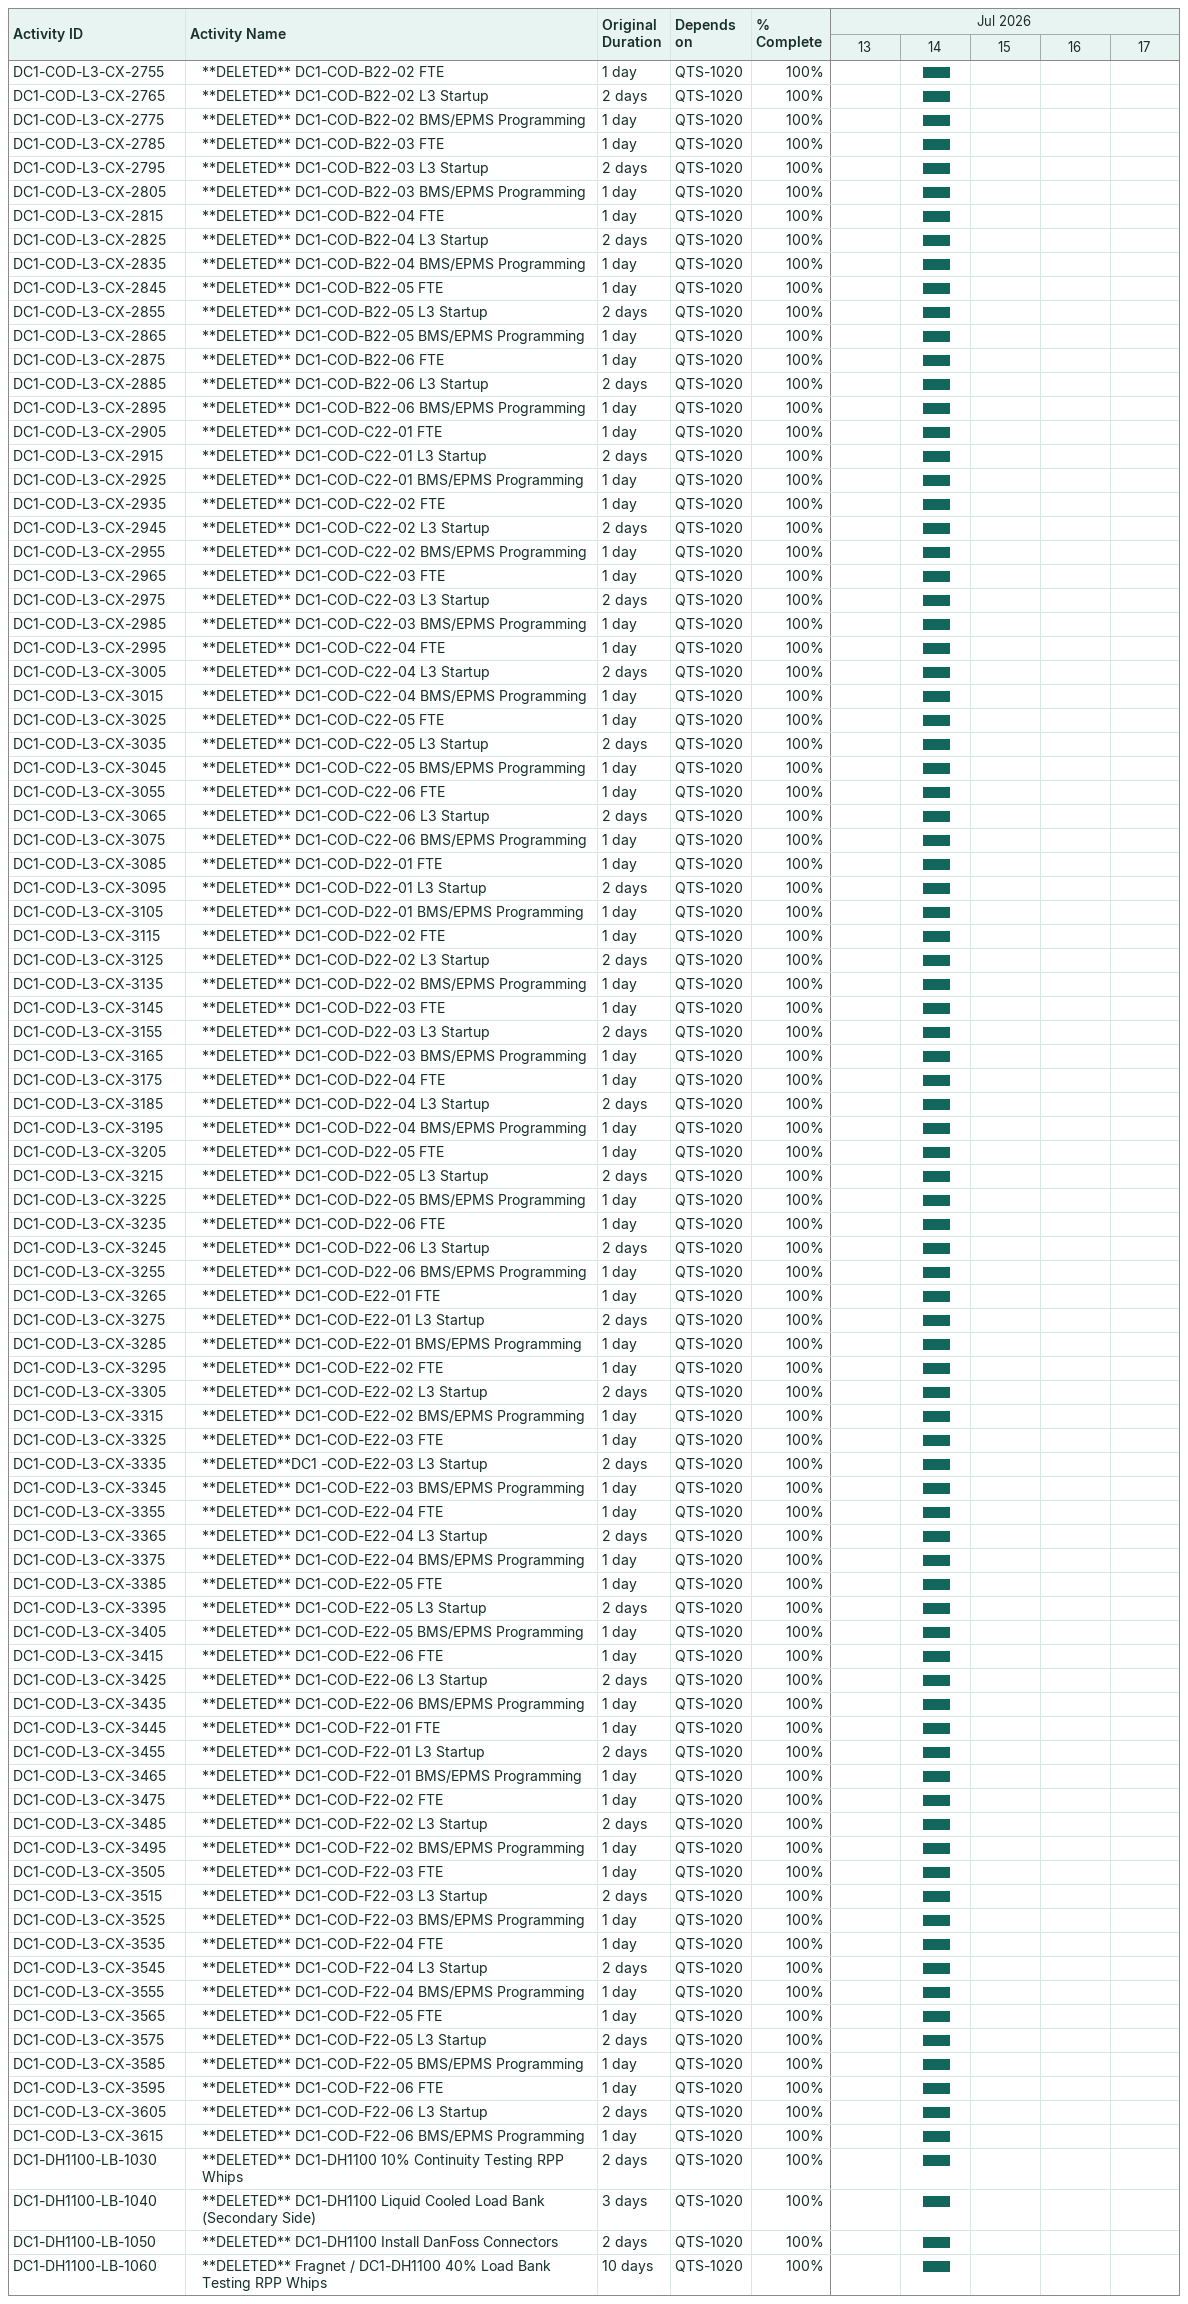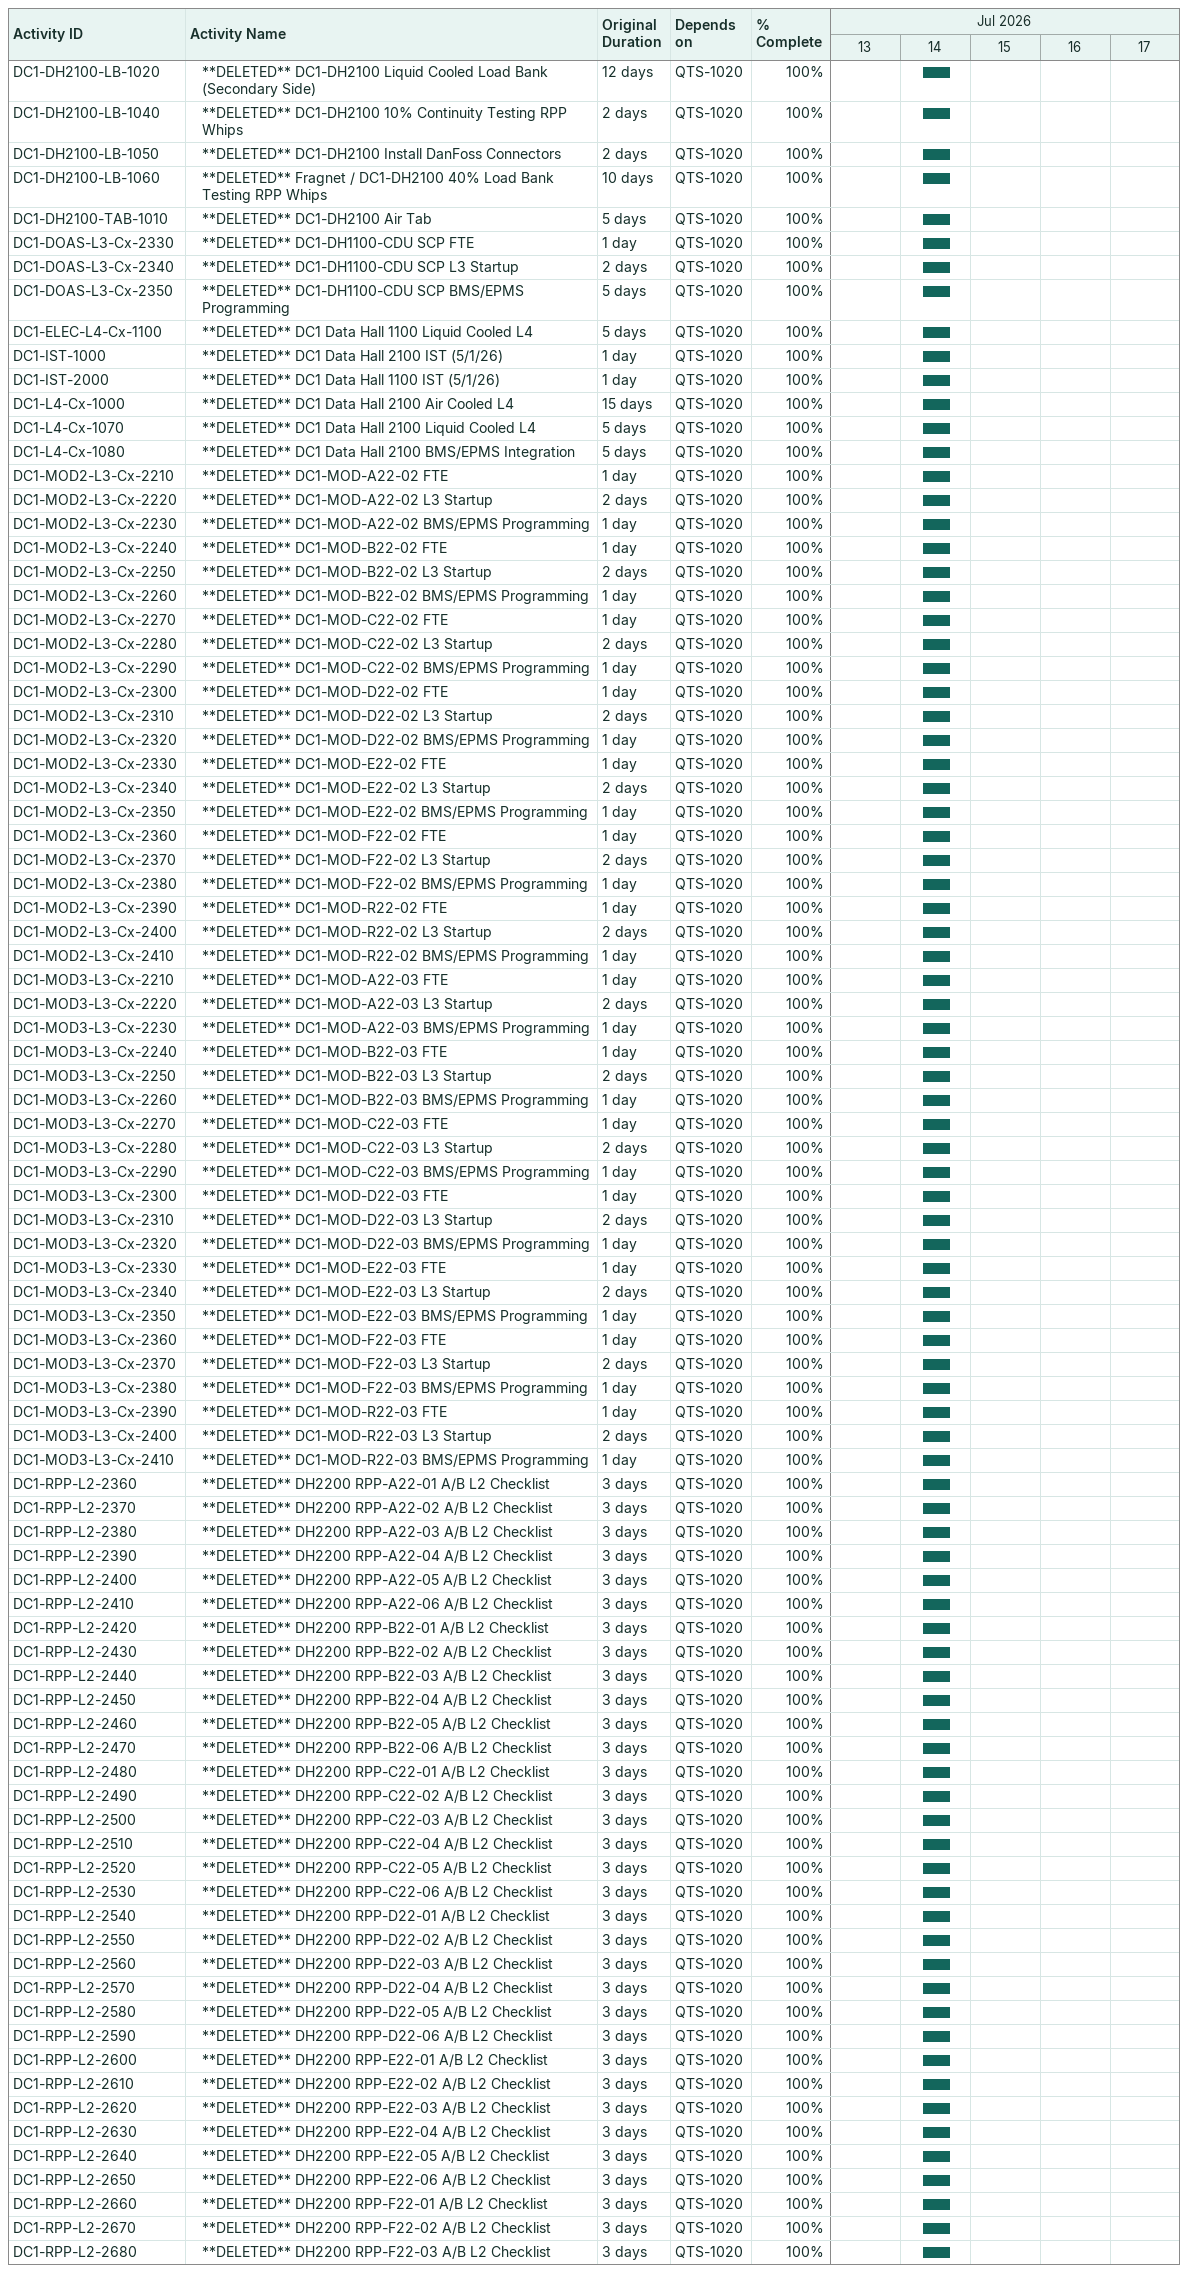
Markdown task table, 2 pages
| ID | Level | Task | Original duration | Start | Finish | Predecessors | % complete |
|---|---|---|---|---|---|---|---|
| DC1-COD-L3-CX-2755 | 2 | **DELETED** DC1-COD-B22-02 FTE | 1d | 2026-07-14 | 2026-07-14 | QTS-1020 | 100 |
| DC1-COD-L3-CX-2765 | 2 | **DELETED** DC1-COD-B22-02 L3 Startup | 2d | 2026-07-14 | 2026-07-14 | QTS-1020 | 100 |
| DC1-COD-L3-CX-2775 | 2 | **DELETED** DC1-COD-B22-02 BMS/EPMS Programming | 1d | 2026-07-14 | 2026-07-14 | QTS-1020 | 100 |
| DC1-COD-L3-CX-2785 | 2 | **DELETED** DC1-COD-B22-03 FTE | 1d | 2026-07-14 | 2026-07-14 | QTS-1020 | 100 |
| DC1-COD-L3-CX-2795 | 2 | **DELETED** DC1-COD-B22-03 L3 Startup | 2d | 2026-07-14 | 2026-07-14 | QTS-1020 | 100 |
| DC1-COD-L3-CX-2805 | 2 | **DELETED** DC1-COD-B22-03 BMS/EPMS Programming | 1d | 2026-07-14 | 2026-07-14 | QTS-1020 | 100 |
| DC1-COD-L3-CX-2815 | 2 | **DELETED** DC1-COD-B22-04 FTE | 1d | 2026-07-14 | 2026-07-14 | QTS-1020 | 100 |
| DC1-COD-L3-CX-2825 | 2 | **DELETED** DC1-COD-B22-04 L3 Startup | 2d | 2026-07-14 | 2026-07-14 | QTS-1020 | 100 |
| DC1-COD-L3-CX-2835 | 2 | **DELETED** DC1-COD-B22-04 BMS/EPMS Programming | 1d | 2026-07-14 | 2026-07-14 | QTS-1020 | 100 |
| DC1-COD-L3-CX-2845 | 2 | **DELETED** DC1-COD-B22-05 FTE | 1d | 2026-07-14 | 2026-07-14 | QTS-1020 | 100 |
| DC1-COD-L3-CX-2855 | 2 | **DELETED** DC1-COD-B22-05 L3 Startup | 2d | 2026-07-14 | 2026-07-14 | QTS-1020 | 100 |
| DC1-COD-L3-CX-2865 | 2 | **DELETED** DC1-COD-B22-05 BMS/EPMS Programming | 1d | 2026-07-14 | 2026-07-14 | QTS-1020 | 100 |
| DC1-COD-L3-CX-2875 | 2 | **DELETED** DC1-COD-B22-06 FTE | 1d | 2026-07-14 | 2026-07-14 | QTS-1020 | 100 |
| DC1-COD-L3-CX-2885 | 2 | **DELETED** DC1-COD-B22-06 L3 Startup | 2d | 2026-07-14 | 2026-07-14 | QTS-1020 | 100 |
| DC1-COD-L3-CX-2895 | 2 | **DELETED** DC1-COD-B22-06 BMS/EPMS Programming | 1d | 2026-07-14 | 2026-07-14 | QTS-1020 | 100 |
| DC1-COD-L3-CX-2905 | 2 | **DELETED** DC1-COD-C22-01 FTE | 1d | 2026-07-14 | 2026-07-14 | QTS-1020 | 100 |
| DC1-COD-L3-CX-2915 | 2 | **DELETED** DC1-COD-C22-01 L3 Startup | 2d | 2026-07-14 | 2026-07-14 | QTS-1020 | 100 |
| DC1-COD-L3-CX-2925 | 2 | **DELETED** DC1-COD-C22-01 BMS/EPMS Programming | 1d | 2026-07-14 | 2026-07-14 | QTS-1020 | 100 |
| DC1-COD-L3-CX-2935 | 2 | **DELETED** DC1-COD-C22-02 FTE | 1d | 2026-07-14 | 2026-07-14 | QTS-1020 | 100 |
| DC1-COD-L3-CX-2945 | 2 | **DELETED** DC1-COD-C22-02 L3 Startup | 2d | 2026-07-14 | 2026-07-14 | QTS-1020 | 100 |
| DC1-COD-L3-CX-2955 | 2 | **DELETED** DC1-COD-C22-02 BMS/EPMS Programming | 1d | 2026-07-14 | 2026-07-14 | QTS-1020 | 100 |
| DC1-COD-L3-CX-2965 | 2 | **DELETED** DC1-COD-C22-03 FTE | 1d | 2026-07-14 | 2026-07-14 | QTS-1020 | 100 |
| DC1-COD-L3-CX-2975 | 2 | **DELETED** DC1-COD-C22-03 L3 Startup | 2d | 2026-07-14 | 2026-07-14 | QTS-1020 | 100 |
| DC1-COD-L3-CX-2985 | 2 | **DELETED** DC1-COD-C22-03 BMS/EPMS Programming | 1d | 2026-07-14 | 2026-07-14 | QTS-1020 | 100 |
| DC1-COD-L3-CX-2995 | 2 | **DELETED** DC1-COD-C22-04 FTE | 1d | 2026-07-14 | 2026-07-14 | QTS-1020 | 100 |
| DC1-COD-L3-CX-3005 | 2 | **DELETED** DC1-COD-C22-04 L3 Startup | 2d | 2026-07-14 | 2026-07-14 | QTS-1020 | 100 |
| DC1-COD-L3-CX-3015 | 2 | **DELETED** DC1-COD-C22-04 BMS/EPMS Programming | 1d | 2026-07-14 | 2026-07-14 | QTS-1020 | 100 |
| DC1-COD-L3-CX-3025 | 2 | **DELETED** DC1-COD-C22-05 FTE | 1d | 2026-07-14 | 2026-07-14 | QTS-1020 | 100 |
| DC1-COD-L3-CX-3035 | 2 | **DELETED** DC1-COD-C22-05 L3 Startup | 2d | 2026-07-14 | 2026-07-14 | QTS-1020 | 100 |
| DC1-COD-L3-CX-3045 | 2 | **DELETED** DC1-COD-C22-05 BMS/EPMS Programming | 1d | 2026-07-14 | 2026-07-14 | QTS-1020 | 100 |
| DC1-COD-L3-CX-3055 | 2 | **DELETED** DC1-COD-C22-06 FTE | 1d | 2026-07-14 | 2026-07-14 | QTS-1020 | 100 |
| DC1-COD-L3-CX-3065 | 2 | **DELETED** DC1-COD-C22-06 L3 Startup | 2d | 2026-07-14 | 2026-07-14 | QTS-1020 | 100 |
| DC1-COD-L3-CX-3075 | 2 | **DELETED** DC1-COD-C22-06 BMS/EPMS Programming | 1d | 2026-07-14 | 2026-07-14 | QTS-1020 | 100 |
| DC1-COD-L3-CX-3085 | 2 | **DELETED** DC1-COD-D22-01 FTE | 1d | 2026-07-14 | 2026-07-14 | QTS-1020 | 100 |
| DC1-COD-L3-CX-3095 | 2 | **DELETED** DC1-COD-D22-01 L3 Startup | 2d | 2026-07-14 | 2026-07-14 | QTS-1020 | 100 |
| DC1-COD-L3-CX-3105 | 2 | **DELETED** DC1-COD-D22-01 BMS/EPMS Programming | 1d | 2026-07-14 | 2026-07-14 | QTS-1020 | 100 |
| DC1-COD-L3-CX-3115 | 2 | **DELETED** DC1-COD-D22-02 FTE | 1d | 2026-07-14 | 2026-07-14 | QTS-1020 | 100 |
| DC1-COD-L3-CX-3125 | 2 | **DELETED** DC1-COD-D22-02 L3 Startup | 2d | 2026-07-14 | 2026-07-14 | QTS-1020 | 100 |
| DC1-COD-L3-CX-3135 | 2 | **DELETED** DC1-COD-D22-02 BMS/EPMS Programming | 1d | 2026-07-14 | 2026-07-14 | QTS-1020 | 100 |
| DC1-COD-L3-CX-3145 | 2 | **DELETED** DC1-COD-D22-03 FTE | 1d | 2026-07-14 | 2026-07-14 | QTS-1020 | 100 |
| DC1-COD-L3-CX-3155 | 2 | **DELETED** DC1-COD-D22-03 L3 Startup | 2d | 2026-07-14 | 2026-07-14 | QTS-1020 | 100 |
| DC1-COD-L3-CX-3165 | 2 | **DELETED** DC1-COD-D22-03 BMS/EPMS Programming | 1d | 2026-07-14 | 2026-07-14 | QTS-1020 | 100 |
| DC1-COD-L3-CX-3175 | 2 | **DELETED** DC1-COD-D22-04 FTE | 1d | 2026-07-14 | 2026-07-14 | QTS-1020 | 100 |
| DC1-COD-L3-CX-3185 | 2 | **DELETED** DC1-COD-D22-04 L3 Startup | 2d | 2026-07-14 | 2026-07-14 | QTS-1020 | 100 |
| DC1-COD-L3-CX-3195 | 2 | **DELETED** DC1-COD-D22-04 BMS/EPMS Programming | 1d | 2026-07-14 | 2026-07-14 | QTS-1020 | 100 |
| DC1-COD-L3-CX-3205 | 2 | **DELETED** DC1-COD-D22-05 FTE | 1d | 2026-07-14 | 2026-07-14 | QTS-1020 | 100 |
| DC1-COD-L3-CX-3215 | 2 | **DELETED** DC1-COD-D22-05 L3 Startup | 2d | 2026-07-14 | 2026-07-14 | QTS-1020 | 100 |
| DC1-COD-L3-CX-3225 | 2 | **DELETED** DC1-COD-D22-05 BMS/EPMS Programming | 1d | 2026-07-14 | 2026-07-14 | QTS-1020 | 100 |
| DC1-COD-L3-CX-3235 | 2 | **DELETED** DC1-COD-D22-06 FTE | 1d | 2026-07-14 | 2026-07-14 | QTS-1020 | 100 |
| DC1-COD-L3-CX-3245 | 2 | **DELETED** DC1-COD-D22-06 L3 Startup | 2d | 2026-07-14 | 2026-07-14 | QTS-1020 | 100 |
| DC1-COD-L3-CX-3255 | 2 | **DELETED** DC1-COD-D22-06 BMS/EPMS Programming | 1d | 2026-07-14 | 2026-07-14 | QTS-1020 | 100 |
| DC1-COD-L3-CX-3265 | 2 | **DELETED** DC1-COD-E22-01 FTE | 1d | 2026-07-14 | 2026-07-14 | QTS-1020 | 100 |
| DC1-COD-L3-CX-3275 | 2 | **DELETED** DC1-COD-E22-01 L3 Startup | 2d | 2026-07-14 | 2026-07-14 | QTS-1020 | 100 |
| DC1-COD-L3-CX-3285 | 2 | **DELETED** DC1-COD-E22-01 BMS/EPMS Programming | 1d | 2026-07-14 | 2026-07-14 | QTS-1020 | 100 |
| DC1-COD-L3-CX-3295 | 2 | **DELETED** DC1-COD-E22-02 FTE | 1d | 2026-07-14 | 2026-07-14 | QTS-1020 | 100 |
| DC1-COD-L3-CX-3305 | 2 | **DELETED** DC1-COD-E22-02 L3 Startup | 2d | 2026-07-14 | 2026-07-14 | QTS-1020 | 100 |
| DC1-COD-L3-CX-3315 | 2 | **DELETED** DC1-COD-E22-02 BMS/EPMS Programming | 1d | 2026-07-14 | 2026-07-14 | QTS-1020 | 100 |
| DC1-COD-L3-CX-3325 | 2 | **DELETED** DC1-COD-E22-03 FTE | 1d | 2026-07-14 | 2026-07-14 | QTS-1020 | 100 |
| DC1-COD-L3-CX-3335 | 2 | **DELETED**DC1 -COD-E22-03 L3 Startup | 2d | 2026-07-14 | 2026-07-14 | QTS-1020 | 100 |
| DC1-COD-L3-CX-3345 | 2 | **DELETED** DC1-COD-E22-03 BMS/EPMS Programming | 1d | 2026-07-14 | 2026-07-14 | QTS-1020 | 100 |
| DC1-COD-L3-CX-3355 | 2 | **DELETED** DC1-COD-E22-04 FTE | 1d | 2026-07-14 | 2026-07-14 | QTS-1020 | 100 |
| DC1-COD-L3-CX-3365 | 2 | **DELETED** DC1-COD-E22-04 L3 Startup | 2d | 2026-07-14 | 2026-07-14 | QTS-1020 | 100 |
| DC1-COD-L3-CX-3375 | 2 | **DELETED** DC1-COD-E22-04 BMS/EPMS Programming | 1d | 2026-07-14 | 2026-07-14 | QTS-1020 | 100 |
| DC1-COD-L3-CX-3385 | 2 | **DELETED** DC1-COD-E22-05 FTE | 1d | 2026-07-14 | 2026-07-14 | QTS-1020 | 100 |
| DC1-COD-L3-CX-3395 | 2 | **DELETED** DC1-COD-E22-05 L3 Startup | 2d | 2026-07-14 | 2026-07-14 | QTS-1020 | 100 |
| DC1-COD-L3-CX-3405 | 2 | **DELETED** DC1-COD-E22-05 BMS/EPMS Programming | 1d | 2026-07-14 | 2026-07-14 | QTS-1020 | 100 |
| DC1-COD-L3-CX-3415 | 2 | **DELETED** DC1-COD-E22-06 FTE | 1d | 2026-07-14 | 2026-07-14 | QTS-1020 | 100 |
| DC1-COD-L3-CX-3425 | 2 | **DELETED** DC1-COD-E22-06 L3 Startup | 2d | 2026-07-14 | 2026-07-14 | QTS-1020 | 100 |
| DC1-COD-L3-CX-3435 | 2 | **DELETED** DC1-COD-E22-06 BMS/EPMS Programming | 1d | 2026-07-14 | 2026-07-14 | QTS-1020 | 100 |
| DC1-COD-L3-CX-3445 | 2 | **DELETED** DC1-COD-F22-01 FTE | 1d | 2026-07-14 | 2026-07-14 | QTS-1020 | 100 |
| DC1-COD-L3-CX-3455 | 2 | **DELETED** DC1-COD-F22-01 L3 Startup | 2d | 2026-07-14 | 2026-07-14 | QTS-1020 | 100 |
| DC1-COD-L3-CX-3465 | 2 | **DELETED** DC1-COD-F22-01 BMS/EPMS Programming | 1d | 2026-07-14 | 2026-07-14 | QTS-1020 | 100 |
| DC1-COD-L3-CX-3475 | 2 | **DELETED** DC1-COD-F22-02 FTE | 1d | 2026-07-14 | 2026-07-14 | QTS-1020 | 100 |
| DC1-COD-L3-CX-3485 | 2 | **DELETED** DC1-COD-F22-02 L3 Startup | 2d | 2026-07-14 | 2026-07-14 | QTS-1020 | 100 |
| DC1-COD-L3-CX-3495 | 2 | **DELETED** DC1-COD-F22-02 BMS/EPMS Programming | 1d | 2026-07-14 | 2026-07-14 | QTS-1020 | 100 |
| DC1-COD-L3-CX-3505 | 2 | **DELETED** DC1-COD-F22-03 FTE | 1d | 2026-07-14 | 2026-07-14 | QTS-1020 | 100 |
| DC1-COD-L3-CX-3515 | 2 | **DELETED** DC1-COD-F22-03 L3 Startup | 2d | 2026-07-14 | 2026-07-14 | QTS-1020 | 100 |
| DC1-COD-L3-CX-3525 | 2 | **DELETED** DC1-COD-F22-03 BMS/EPMS Programming | 1d | 2026-07-14 | 2026-07-14 | QTS-1020 | 100 |
| DC1-COD-L3-CX-3535 | 2 | **DELETED** DC1-COD-F22-04 FTE | 1d | 2026-07-14 | 2026-07-14 | QTS-1020 | 100 |
| DC1-COD-L3-CX-3545 | 2 | **DELETED** DC1-COD-F22-04 L3 Startup | 2d | 2026-07-14 | 2026-07-14 | QTS-1020 | 100 |
| DC1-COD-L3-CX-3555 | 2 | **DELETED** DC1-COD-F22-04 BMS/EPMS Programming | 1d | 2026-07-14 | 2026-07-14 | QTS-1020 | 100 |
| DC1-COD-L3-CX-3565 | 2 | **DELETED** DC1-COD-F22-05 FTE | 1d | 2026-07-14 | 2026-07-14 | QTS-1020 | 100 |
| DC1-COD-L3-CX-3575 | 2 | **DELETED** DC1-COD-F22-05 L3 Startup | 2d | 2026-07-14 | 2026-07-14 | QTS-1020 | 100 |
| DC1-COD-L3-CX-3585 | 2 | **DELETED** DC1-COD-F22-05 BMS/EPMS Programming | 1d | 2026-07-14 | 2026-07-14 | QTS-1020 | 100 |
| DC1-COD-L3-CX-3595 | 2 | **DELETED** DC1-COD-F22-06 FTE | 1d | 2026-07-14 | 2026-07-14 | QTS-1020 | 100 |
| DC1-COD-L3-CX-3605 | 2 | **DELETED** DC1-COD-F22-06 L3 Startup | 2d | 2026-07-14 | 2026-07-14 | QTS-1020 | 100 |
| DC1-COD-L3-CX-3615 | 2 | **DELETED** DC1-COD-F22-06 BMS/EPMS Programming | 1d | 2026-07-14 | 2026-07-14 | QTS-1020 | 100 |
| DC1-DH1100-LB-1030 | 2 | **DELETED** DC1-DH1100 10% Continuity Testing RPP Whips | 2d | 2026-07-14 | 2026-07-14 | QTS-1020 | 100 |
| DC1-DH1100-LB-1040 | 2 | **DELETED** DC1-DH1100 Liquid Cooled Load Bank (Secondary Side) | 3d | 2026-07-14 | 2026-07-14 | QTS-1020 | 100 |
| DC1-DH1100-LB-1050 | 2 | **DELETED** DC1-DH1100 Install DanFoss Connectors | 2d | 2026-07-14 | 2026-07-14 | QTS-1020 | 100 |
| DC1-DH1100-LB-1060 | 2 | **DELETED** Fragnet / DC1-DH1100 40% Load Bank Testing RPP Whips | 10d | 2026-07-14 | 2026-07-14 | QTS-1020 | 100 |
| DC1-DH2100-LB-1020 | 2 | **DELETED** DC1-DH2100 Liquid Cooled Load Bank (Secondary Side) | 12d | 2026-07-14 | 2026-07-14 | QTS-1020 | 100 |
| DC1-DH2100-LB-1040 | 2 | **DELETED** DC1-DH2100 10% Continuity Testing RPP Whips | 2d | 2026-07-14 | 2026-07-14 | QTS-1020 | 100 |
| DC1-DH2100-LB-1050 | 2 | **DELETED** DC1-DH2100 Install DanFoss Connectors | 2d | 2026-07-14 | 2026-07-14 | QTS-1020 | 100 |
| DC1-DH2100-LB-1060 | 2 | **DELETED** Fragnet / DC1-DH2100 40% Load Bank Testing RPP Whips | 10d | 2026-07-14 | 2026-07-14 | QTS-1020 | 100 |
| DC1-DH2100-TAB-1010 | 2 | **DELETED** DC1-DH2100 Air Tab | 5d | 2026-07-14 | 2026-07-14 | QTS-1020 | 100 |
| DC1-DOAS-L3-Cx-2330 | 2 | **DELETED** DC1-DH1100-CDU SCP FTE | 1d | 2026-07-14 | 2026-07-14 | QTS-1020 | 100 |
| DC1-DOAS-L3-Cx-2340 | 2 | **DELETED** DC1-DH1100-CDU SCP L3 Startup | 2d | 2026-07-14 | 2026-07-14 | QTS-1020 | 100 |
| DC1-DOAS-L3-Cx-2350 | 2 | **DELETED** DC1-DH1100-CDU SCP BMS/EPMS Programming | 5d | 2026-07-14 | 2026-07-14 | QTS-1020 | 100 |
| DC1-ELEC-L4-Cx-1100 | 2 | **DELETED** DC1 Data Hall 1100 Liquid Cooled L4 | 5d | 2026-07-14 | 2026-07-14 | QTS-1020 | 100 |
| DC1-IST-1000 | 2 | **DELETED** DC1 Data Hall 2100 IST (5/1/26) | 1d | 2026-07-14 | 2026-07-14 | QTS-1020 | 100 |
| DC1-IST-2000 | 2 | **DELETED** DC1 Data Hall 1100 IST (5/1/26) | 1d | 2026-07-14 | 2026-07-14 | QTS-1020 | 100 |
| DC1-L4-Cx-1000 | 2 | **DELETED** DC1 Data Hall 2100 Air Cooled L4 | 15d | 2026-07-14 | 2026-07-14 | QTS-1020 | 100 |
| DC1-L4-Cx-1070 | 2 | **DELETED** DC1 Data Hall 2100 Liquid Cooled L4 | 5d | 2026-07-14 | 2026-07-14 | QTS-1020 | 100 |
| DC1-L4-Cx-1080 | 2 | **DELETED** DC1 Data Hall 2100 BMS/EPMS Integration | 5d | 2026-07-14 | 2026-07-14 | QTS-1020 | 100 |
| DC1-MOD2-L3-Cx-2210 | 2 | **DELETED** DC1-MOD-A22-02 FTE | 1d | 2026-07-14 | 2026-07-14 | QTS-1020 | 100 |
| DC1-MOD2-L3-Cx-2220 | 2 | **DELETED** DC1-MOD-A22-02 L3 Startup | 2d | 2026-07-14 | 2026-07-14 | QTS-1020 | 100 |
| DC1-MOD2-L3-Cx-2230 | 2 | **DELETED** DC1-MOD-A22-02 BMS/EPMS Programming | 1d | 2026-07-14 | 2026-07-14 | QTS-1020 | 100 |
| DC1-MOD2-L3-Cx-2240 | 2 | **DELETED** DC1-MOD-B22-02 FTE | 1d | 2026-07-14 | 2026-07-14 | QTS-1020 | 100 |
| DC1-MOD2-L3-Cx-2250 | 2 | **DELETED** DC1-MOD-B22-02 L3 Startup | 2d | 2026-07-14 | 2026-07-14 | QTS-1020 | 100 |
| DC1-MOD2-L3-Cx-2260 | 2 | **DELETED** DC1-MOD-B22-02 BMS/EPMS Programming | 1d | 2026-07-14 | 2026-07-14 | QTS-1020 | 100 |
| DC1-MOD2-L3-Cx-2270 | 2 | **DELETED** DC1-MOD-C22-02 FTE | 1d | 2026-07-14 | 2026-07-14 | QTS-1020 | 100 |
| DC1-MOD2-L3-Cx-2280 | 2 | **DELETED** DC1-MOD-C22-02 L3 Startup | 2d | 2026-07-14 | 2026-07-14 | QTS-1020 | 100 |
| DC1-MOD2-L3-Cx-2290 | 2 | **DELETED** DC1-MOD-C22-02 BMS/EPMS Programming | 1d | 2026-07-14 | 2026-07-14 | QTS-1020 | 100 |
| DC1-MOD2-L3-Cx-2300 | 2 | **DELETED** DC1-MOD-D22-02 FTE | 1d | 2026-07-14 | 2026-07-14 | QTS-1020 | 100 |
| DC1-MOD2-L3-Cx-2310 | 2 | **DELETED** DC1-MOD-D22-02 L3 Startup | 2d | 2026-07-14 | 2026-07-14 | QTS-1020 | 100 |
| DC1-MOD2-L3-Cx-2320 | 2 | **DELETED** DC1-MOD-D22-02 BMS/EPMS Programming | 1d | 2026-07-14 | 2026-07-14 | QTS-1020 | 100 |
| DC1-MOD2-L3-Cx-2330 | 2 | **DELETED** DC1-MOD-E22-02 FTE | 1d | 2026-07-14 | 2026-07-14 | QTS-1020 | 100 |
| DC1-MOD2-L3-Cx-2340 | 2 | **DELETED** DC1-MOD-E22-02 L3 Startup | 2d | 2026-07-14 | 2026-07-14 | QTS-1020 | 100 |
| DC1-MOD2-L3-Cx-2350 | 2 | **DELETED** DC1-MOD-E22-02 BMS/EPMS Programming | 1d | 2026-07-14 | 2026-07-14 | QTS-1020 | 100 |
| DC1-MOD2-L3-Cx-2360 | 2 | **DELETED** DC1-MOD-F22-02 FTE | 1d | 2026-07-14 | 2026-07-14 | QTS-1020 | 100 |
| DC1-MOD2-L3-Cx-2370 | 2 | **DELETED** DC1-MOD-F22-02 L3 Startup | 2d | 2026-07-14 | 2026-07-14 | QTS-1020 | 100 |
| DC1-MOD2-L3-Cx-2380 | 2 | **DELETED** DC1-MOD-F22-02 BMS/EPMS Programming | 1d | 2026-07-14 | 2026-07-14 | QTS-1020 | 100 |
| DC1-MOD2-L3-Cx-2390 | 2 | **DELETED** DC1-MOD-R22-02 FTE | 1d | 2026-07-14 | 2026-07-14 | QTS-1020 | 100 |
| DC1-MOD2-L3-Cx-2400 | 2 | **DELETED** DC1-MOD-R22-02 L3 Startup | 2d | 2026-07-14 | 2026-07-14 | QTS-1020 | 100 |
| DC1-MOD2-L3-Cx-2410 | 2 | **DELETED** DC1-MOD-R22-02 BMS/EPMS Programming | 1d | 2026-07-14 | 2026-07-14 | QTS-1020 | 100 |
| DC1-MOD3-L3-Cx-2210 | 2 | **DELETED** DC1-MOD-A22-03 FTE | 1d | 2026-07-14 | 2026-07-14 | QTS-1020 | 100 |
| DC1-MOD3-L3-Cx-2220 | 2 | **DELETED** DC1-MOD-A22-03 L3 Startup | 2d | 2026-07-14 | 2026-07-14 | QTS-1020 | 100 |
| DC1-MOD3-L3-Cx-2230 | 2 | **DELETED** DC1-MOD-A22-03 BMS/EPMS Programming | 1d | 2026-07-14 | 2026-07-14 | QTS-1020 | 100 |
| DC1-MOD3-L3-Cx-2240 | 2 | **DELETED** DC1-MOD-B22-03 FTE | 1d | 2026-07-14 | 2026-07-14 | QTS-1020 | 100 |
| DC1-MOD3-L3-Cx-2250 | 2 | **DELETED** DC1-MOD-B22-03 L3 Startup | 2d | 2026-07-14 | 2026-07-14 | QTS-1020 | 100 |
| DC1-MOD3-L3-Cx-2260 | 2 | **DELETED** DC1-MOD-B22-03 BMS/EPMS Programming | 1d | 2026-07-14 | 2026-07-14 | QTS-1020 | 100 |
| DC1-MOD3-L3-Cx-2270 | 2 | **DELETED** DC1-MOD-C22-03 FTE | 1d | 2026-07-14 | 2026-07-14 | QTS-1020 | 100 |
| DC1-MOD3-L3-Cx-2280 | 2 | **DELETED** DC1-MOD-C22-03 L3 Startup | 2d | 2026-07-14 | 2026-07-14 | QTS-1020 | 100 |
| DC1-MOD3-L3-Cx-2290 | 2 | **DELETED** DC1-MOD-C22-03 BMS/EPMS Programming | 1d | 2026-07-14 | 2026-07-14 | QTS-1020 | 100 |
| DC1-MOD3-L3-Cx-2300 | 2 | **DELETED** DC1-MOD-D22-03 FTE | 1d | 2026-07-14 | 2026-07-14 | QTS-1020 | 100 |
| DC1-MOD3-L3-Cx-2310 | 2 | **DELETED** DC1-MOD-D22-03 L3 Startup | 2d | 2026-07-14 | 2026-07-14 | QTS-1020 | 100 |
| DC1-MOD3-L3-Cx-2320 | 2 | **DELETED** DC1-MOD-D22-03 BMS/EPMS Programming | 1d | 2026-07-14 | 2026-07-14 | QTS-1020 | 100 |
| DC1-MOD3-L3-Cx-2330 | 2 | **DELETED** DC1-MOD-E22-03 FTE | 1d | 2026-07-14 | 2026-07-14 | QTS-1020 | 100 |
| DC1-MOD3-L3-Cx-2340 | 2 | **DELETED** DC1-MOD-E22-03 L3 Startup | 2d | 2026-07-14 | 2026-07-14 | QTS-1020 | 100 |
| DC1-MOD3-L3-Cx-2350 | 2 | **DELETED** DC1-MOD-E22-03 BMS/EPMS Programming | 1d | 2026-07-14 | 2026-07-14 | QTS-1020 | 100 |
| DC1-MOD3-L3-Cx-2360 | 2 | **DELETED** DC1-MOD-F22-03 FTE | 1d | 2026-07-14 | 2026-07-14 | QTS-1020 | 100 |
| DC1-MOD3-L3-Cx-2370 | 2 | **DELETED** DC1-MOD-F22-03 L3 Startup | 2d | 2026-07-14 | 2026-07-14 | QTS-1020 | 100 |
| DC1-MOD3-L3-Cx-2380 | 2 | **DELETED** DC1-MOD-F22-03 BMS/EPMS Programming | 1d | 2026-07-14 | 2026-07-14 | QTS-1020 | 100 |
| DC1-MOD3-L3-Cx-2390 | 2 | **DELETED** DC1-MOD-R22-03 FTE | 1d | 2026-07-14 | 2026-07-14 | QTS-1020 | 100 |
| DC1-MOD3-L3-Cx-2400 | 2 | **DELETED** DC1-MOD-R22-03 L3 Startup | 2d | 2026-07-14 | 2026-07-14 | QTS-1020 | 100 |
| DC1-MOD3-L3-Cx-2410 | 2 | **DELETED** DC1-MOD-R22-03 BMS/EPMS Programming | 1d | 2026-07-14 | 2026-07-14 | QTS-1020 | 100 |
| DC1-RPP-L2-2360 | 2 | **DELETED** DH2200 RPP-A22-01 A/B L2 Checklist | 3d | 2026-07-14 | 2026-07-14 | QTS-1020 | 100 |
| DC1-RPP-L2-2370 | 2 | **DELETED** DH2200 RPP-A22-02 A/B L2 Checklist | 3d | 2026-07-14 | 2026-07-14 | QTS-1020 | 100 |
| DC1-RPP-L2-2380 | 2 | **DELETED** DH2200 RPP-A22-03 A/B L2 Checklist | 3d | 2026-07-14 | 2026-07-14 | QTS-1020 | 100 |
| DC1-RPP-L2-2390 | 2 | **DELETED** DH2200 RPP-A22-04 A/B L2 Checklist | 3d | 2026-07-14 | 2026-07-14 | QTS-1020 | 100 |
| DC1-RPP-L2-2400 | 2 | **DELETED** DH2200 RPP-A22-05 A/B L2 Checklist | 3d | 2026-07-14 | 2026-07-14 | QTS-1020 | 100 |
| DC1-RPP-L2-2410 | 2 | **DELETED** DH2200 RPP-A22-06 A/B L2 Checklist | 3d | 2026-07-14 | 2026-07-14 | QTS-1020 | 100 |
| DC1-RPP-L2-2420 | 2 | **DELETED** DH2200 RPP-B22-01 A/B L2 Checklist | 3d | 2026-07-14 | 2026-07-14 | QTS-1020 | 100 |
| DC1-RPP-L2-2430 | 2 | **DELETED** DH2200 RPP-B22-02 A/B L2 Checklist | 3d | 2026-07-14 | 2026-07-14 | QTS-1020 | 100 |
| DC1-RPP-L2-2440 | 2 | **DELETED** DH2200 RPP-B22-03 A/B L2 Checklist | 3d | 2026-07-14 | 2026-07-14 | QTS-1020 | 100 |
| DC1-RPP-L2-2450 | 2 | **DELETED** DH2200 RPP-B22-04 A/B L2 Checklist | 3d | 2026-07-14 | 2026-07-14 | QTS-1020 | 100 |
| DC1-RPP-L2-2460 | 2 | **DELETED** DH2200 RPP-B22-05 A/B L2 Checklist | 3d | 2026-07-14 | 2026-07-14 | QTS-1020 | 100 |
| DC1-RPP-L2-2470 | 2 | **DELETED** DH2200 RPP-B22-06 A/B L2 Checklist | 3d | 2026-07-14 | 2026-07-14 | QTS-1020 | 100 |
| DC1-RPP-L2-2480 | 2 | **DELETED** DH2200 RPP-C22-01 A/B L2 Checklist | 3d | 2026-07-14 | 2026-07-14 | QTS-1020 | 100 |
| DC1-RPP-L2-2490 | 2 | **DELETED** DH2200 RPP-C22-02 A/B L2 Checklist | 3d | 2026-07-14 | 2026-07-14 | QTS-1020 | 100 |
| DC1-RPP-L2-2500 | 2 | **DELETED** DH2200 RPP-C22-03 A/B L2 Checklist | 3d | 2026-07-14 | 2026-07-14 | QTS-1020 | 100 |
| DC1-RPP-L2-2510 | 2 | **DELETED** DH2200 RPP-C22-04 A/B L2 Checklist | 3d | 2026-07-14 | 2026-07-14 | QTS-1020 | 100 |
| DC1-RPP-L2-2520 | 2 | **DELETED** DH2200 RPP-C22-05 A/B L2 Checklist | 3d | 2026-07-14 | 2026-07-14 | QTS-1020 | 100 |
| DC1-RPP-L2-2530 | 2 | **DELETED** DH2200 RPP-C22-06 A/B L2 Checklist | 3d | 2026-07-14 | 2026-07-14 | QTS-1020 | 100 |
| DC1-RPP-L2-2540 | 2 | **DELETED** DH2200 RPP-D22-01 A/B L2 Checklist | 3d | 2026-07-14 | 2026-07-14 | QTS-1020 | 100 |
| DC1-RPP-L2-2550 | 2 | **DELETED** DH2200 RPP-D22-02 A/B L2 Checklist | 3d | 2026-07-14 | 2026-07-14 | QTS-1020 | 100 |
| DC1-RPP-L2-2560 | 2 | **DELETED** DH2200 RPP-D22-03 A/B L2 Checklist | 3d | 2026-07-14 | 2026-07-14 | QTS-1020 | 100 |
| DC1-RPP-L2-2570 | 2 | **DELETED** DH2200 RPP-D22-04 A/B L2 Checklist | 3d | 2026-07-14 | 2026-07-14 | QTS-1020 | 100 |
| DC1-RPP-L2-2580 | 2 | **DELETED** DH2200 RPP-D22-05 A/B L2 Checklist | 3d | 2026-07-14 | 2026-07-14 | QTS-1020 | 100 |
| DC1-RPP-L2-2590 | 2 | **DELETED** DH2200 RPP-D22-06 A/B L2 Checklist | 3d | 2026-07-14 | 2026-07-14 | QTS-1020 | 100 |
| DC1-RPP-L2-2600 | 2 | **DELETED** DH2200 RPP-E22-01 A/B L2 Checklist | 3d | 2026-07-14 | 2026-07-14 | QTS-1020 | 100 |
| DC1-RPP-L2-2610 | 2 | **DELETED** DH2200 RPP-E22-02 A/B L2 Checklist | 3d | 2026-07-14 | 2026-07-14 | QTS-1020 | 100 |
| DC1-RPP-L2-2620 | 2 | **DELETED** DH2200 RPP-E22-03 A/B L2 Checklist | 3d | 2026-07-14 | 2026-07-14 | QTS-1020 | 100 |
| DC1-RPP-L2-2630 | 2 | **DELETED** DH2200 RPP-E22-04 A/B L2 Checklist | 3d | 2026-07-14 | 2026-07-14 | QTS-1020 | 100 |
| DC1-RPP-L2-2640 | 2 | **DELETED** DH2200 RPP-E22-05 A/B L2 Checklist | 3d | 2026-07-14 | 2026-07-14 | QTS-1020 | 100 |
| DC1-RPP-L2-2650 | 2 | **DELETED** DH2200 RPP-E22-06 A/B L2 Checklist | 3d | 2026-07-14 | 2026-07-14 | QTS-1020 | 100 |
| DC1-RPP-L2-2660 | 2 | **DELETED** DH2200 RPP-F22-01 A/B L2 Checklist | 3d | 2026-07-14 | 2026-07-14 | QTS-1020 | 100 |
| DC1-RPP-L2-2670 | 2 | **DELETED** DH2200 RPP-F22-02 A/B L2 Checklist | 3d | 2026-07-14 | 2026-07-14 | QTS-1020 | 100 |
| DC1-RPP-L2-2680 | 2 | **DELETED** DH2200 RPP-F22-03 A/B L2 Checklist | 3d | 2026-07-14 | 2026-07-14 | QTS-1020 | 100 |
